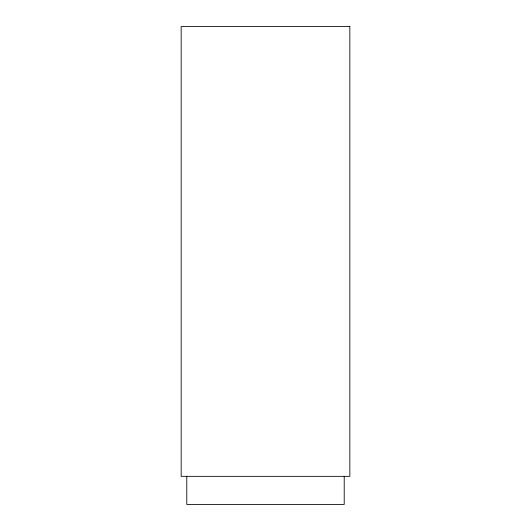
<?xml version="1.0" encoding="UTF-8"?>
<svg xmlns="http://www.w3.org/2000/svg" width="531" height="531" viewBox="0 0 531 531"><rect width="100%" height="100%" fill="white"/><g stroke="black" fill="none" stroke-linecap="round" stroke-linejoin="round"><path stroke-width="0.8" d="M344.214 476.34L344.214 504.45L186.786 504.45L186.786 476.34M349.836 26.55L181.164 26.55L181.164 476.34L349.836 476.34L349.836 26.55"/></g></svg>
